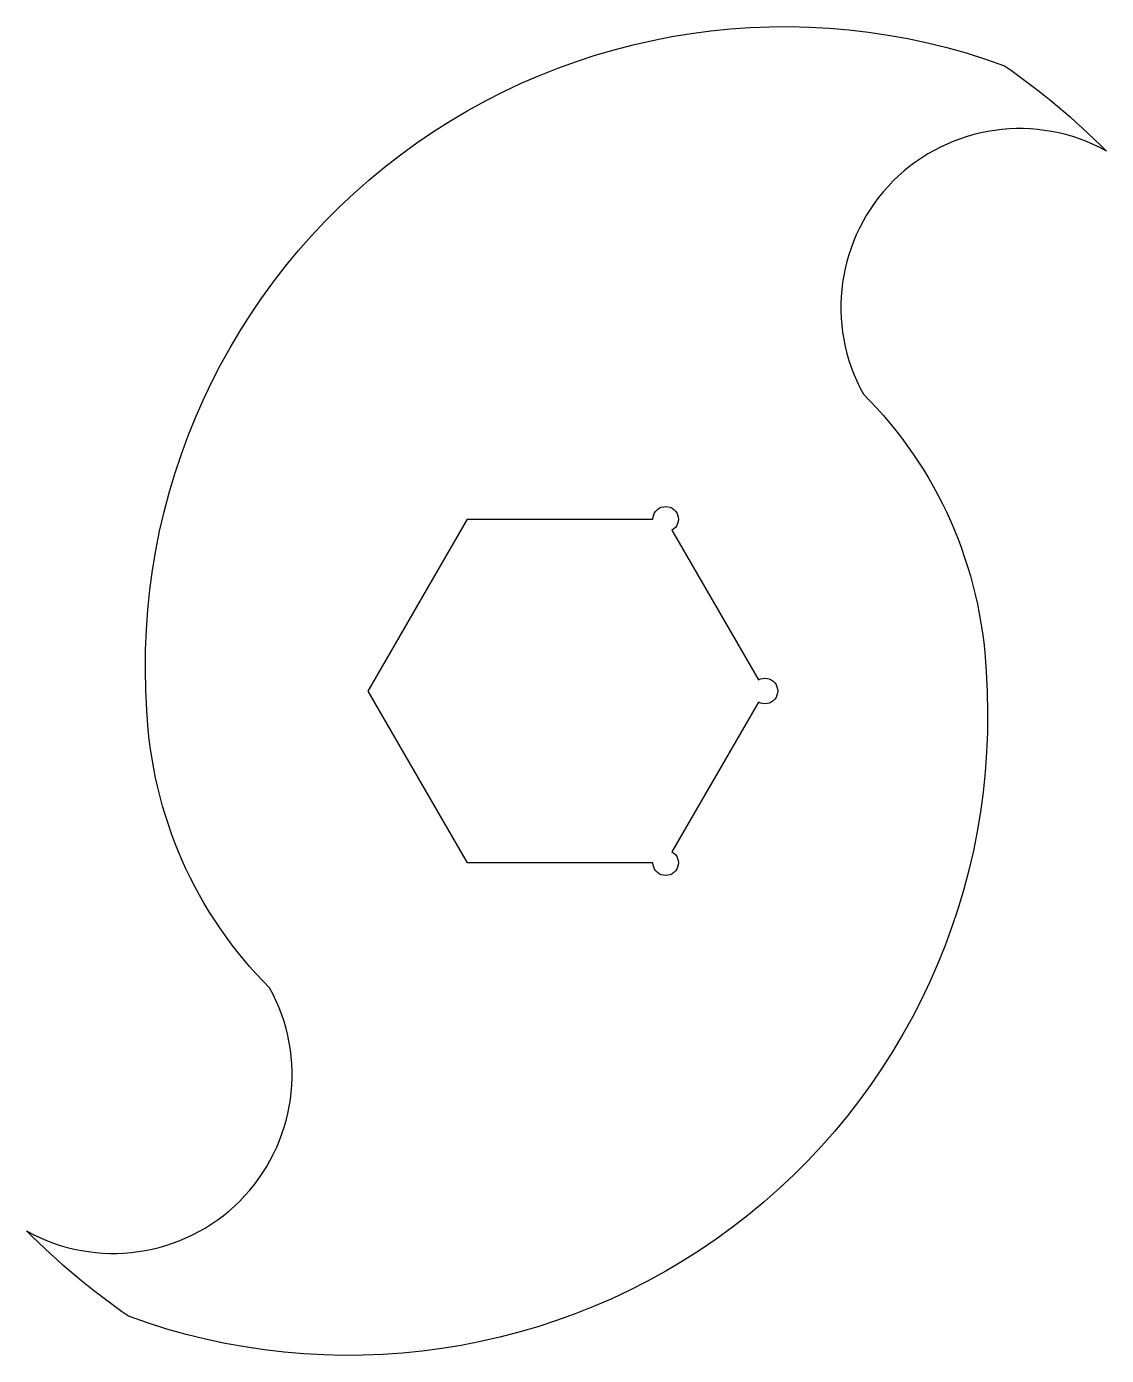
# Model space of a CAD drawing. Header units: millimetres. Extents: x -117 to -33, y -52 to 52.
import ezdxf

# ---------------------------------------------------------------- set-up
doc = ezdxf.new("R2010")
doc.units = ezdxf.units.MM
doc.layers.get('0').update_dxf_attribs({"linetype": 'CONTINUOUS'})

msp = doc.modelspace()

# ---------------------------------------------------------------- linework, layer by layer
for points in [[(-98.33, -23.33, -0.186992), (-107.97, -1.52, -0.543907), (-40.57, 49.14, -0.043601), (-32.57, 42.43, 0.754145), (-51.67, 23.33, -0.186992), (-42.03, 1.52, -0.543907), (-109.43, -49.14, -0.043601), (-117.43, -42.43, 0.754145)], [(-98.33, -23.33, -0.186992), (-107.97, -1.52, -0.543907), (-40.57, 49.14, -0.043601), (-32.57, 42.43, 0.754145), (-51.67, 23.33, -0.186992), (-42.03, 1.52, -0.543907), (-109.43, -49.14, -0.043601), (-117.43, -42.43, 0.754145)], [(-68.21, 13.5, -1.732051), (-66.71, 12.63), (-59.91, 0.87, -1.732051), (-59.91, -0.87), (-66.71, -12.63, -1.732051), (-68.21, -13.5), (-82.79, -13.5), (-90.59, 0), (-82.79, 13.5)], [(-68.21, 13.5, -1.732051), (-66.71, 12.63), (-59.91, 0.87, -1.732051), (-59.91, -0.87), (-66.71, -12.63, -1.732051), (-68.21, -13.5), (-82.79, -13.5), (-90.59, 0), (-82.79, 13.5)]]:
    msp.add_lwpolyline(points, format="xyb", close=True)

doc.saveas('drawing.dxf')
